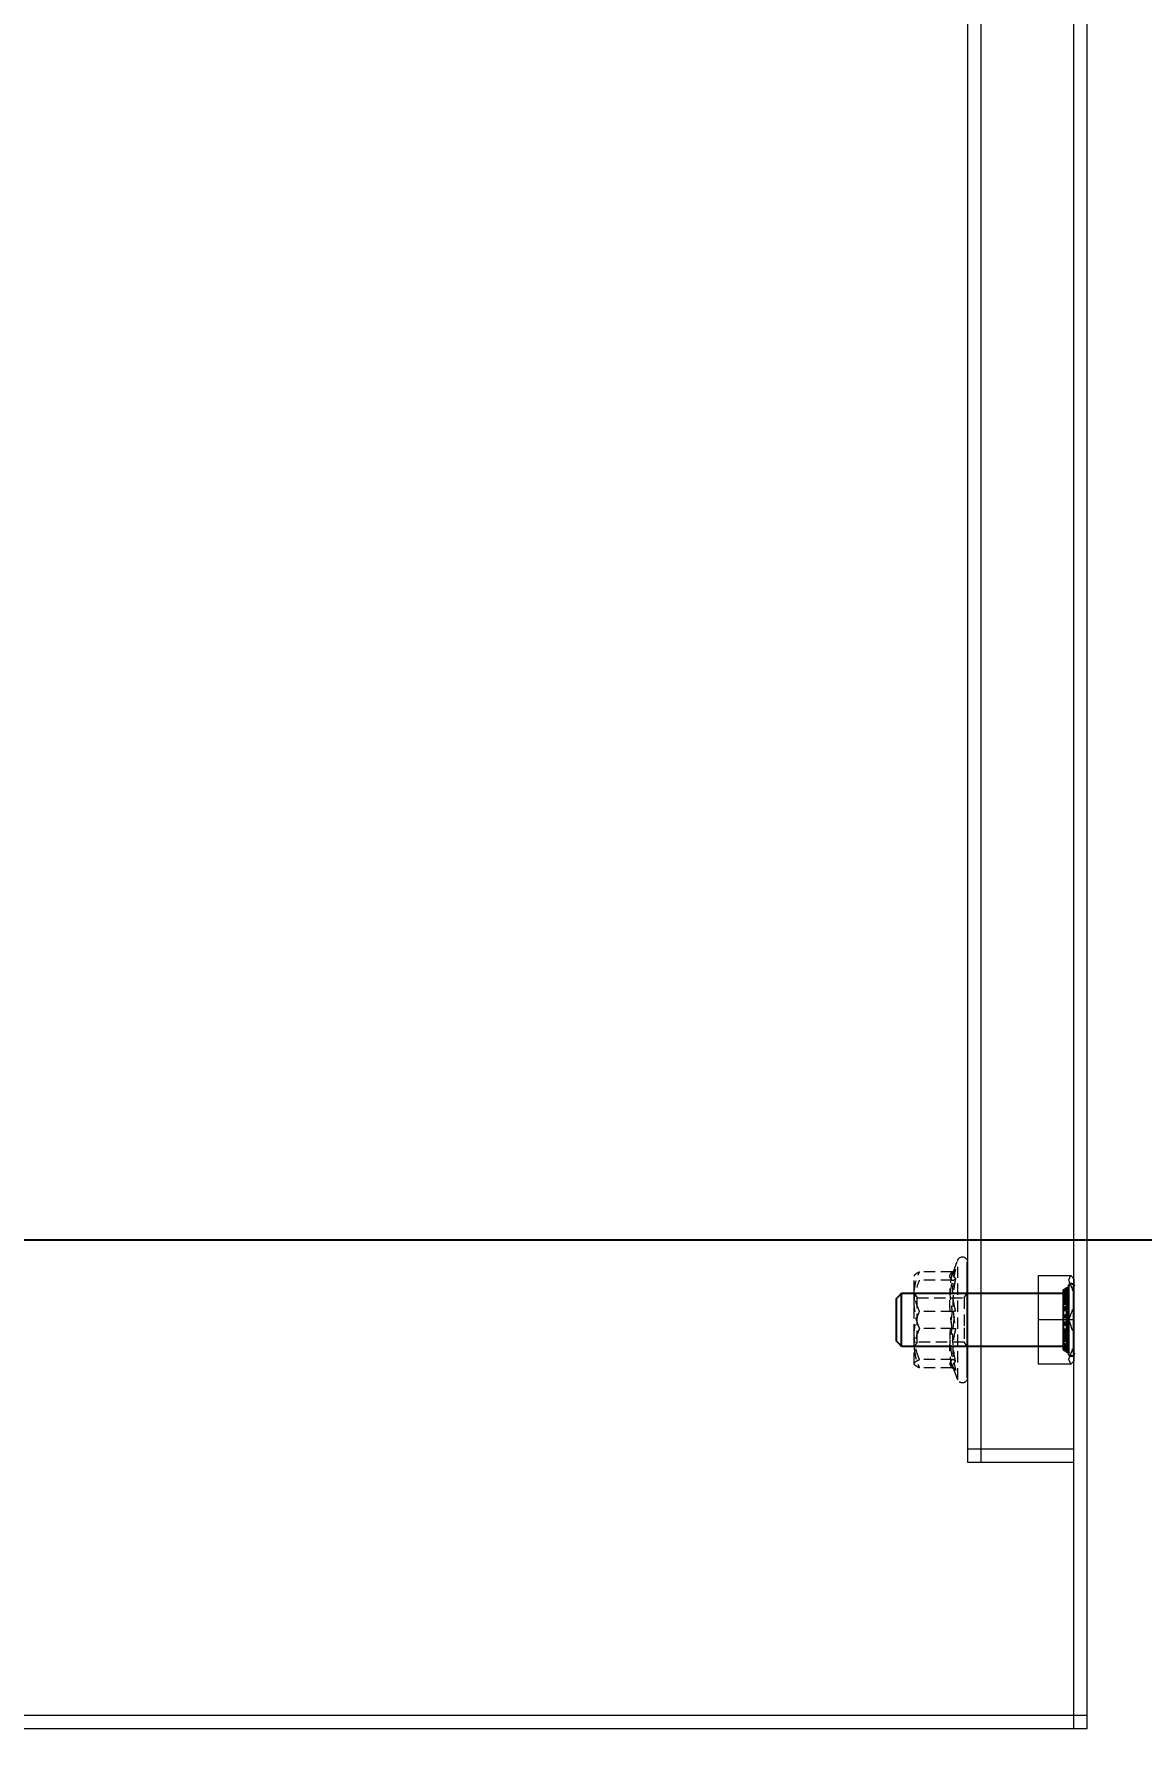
# Model space of a CAD drawing. Header units: millimetres. Extents: x 2362 to 5601, y 1237 to 3538.
# Drawn here: x 5211 to 5335.6, y 2544.7 to 2737.9 of the extents above; entities that cross this region are included whole.
import ezdxf

# ---------------------------------------------------------------- set-up
doc = ezdxf.new("R2010")
doc.units = ezdxf.units.MM
doc.linetypes.add('HIDDEN', pattern=[1.905, 1.27, -0.635])
doc.layers.add('BUSBAR', color=3, linetype='Continuous')
doc.layers.add('GR1-1', color=3, linetype='Continuous')
doc.styles.add('TAMCO', font='cordia.shx', dxfattribs={"width": 0.8, "height": 25})
doc.dimstyles.new('TAMCO', dxfattribs={"dimtxt": 25, "dimasz": 12, "dimexe": 4, "dimexo": 8, "dimgap": 7, "dimtad": 2, "dimdec": 1, "dimdsep": 46, "dimtxsty": 'TAMCO', "dimblk": 'OPEN30', "dimcen": 2.5, "dimclrd": 4, "dimclre": 4, "dimclrt": 3, "dimadec": 0, "dimazin": 0, "dimtfac": 1, "dimtdec": 1, "dimtmove": 0, "dimatfit": 3, "dimldrblk": 'OPEN30', "dimfxl": 1, "dimarcsym": 0})

# ---------------------------------------------------------------- blocks, each defined once
blk = doc.blocks.new('A$C310157CF')
at = {"color": 7, "linetype": 'HIDDEN', "lineweight": 0}
for p, q in [((-3.18, 6), (-5, 6)), ((1.76, 6), (-3.18, 6)), ((4.93, 6), (1.76, 6)), ((-5.41, 1.72), (-5.41, 5.4)), ((-4.46, 1.72), (-4.46, 5.4)), ((2.5, 5.65), (-2.5, 5.65)), ((-0.95, 1.72), (-0.95, 5.4)), ((0.95, 1.72), (0.95, 5.4)), ((4.46, 1.72), (4.46, 5.4)), ((5.41, 1.72), (5.41, 5.4)), ((6.71, 1.1), (-6.72, 1.1)), ((-2.5, 0.38), (0.88, 0.38)), ((0.88, 0.38), (2.5, 0.38))]:
    blk.add_line(p, q, dxfattribs=at)
blk.add_line((6.53, 0), (-6.53, 0))
for centre, start, end in [((-6.53, 0.57), 110, 270), ((6.53, 0.57), 270, 70)]:
    blk.add_arc(centre, 0.567, start, end, dxfattribs=at)
for points, knots in [([(-3.18, 6), (-3.79, 5.92), (-4.55, 5.82), (-5.26, 5.47), (-5.41, 5.4)], [0, 0, 0, 0, 0.801462, 1, 1, 1, 1]), ([(-5.41, 5.4), (-5.27, 5.68), (-5.11, 5.99), (-4.95, 6), (-4.93, 6)], [0, 0, 0, 0, 0.896037, 1, 1, 1, 1]), ([(-1.76, 6), (-1.89, 6), (-2.78, 5.98), (-3.7, 5.71), (-4.43, 5.41), (-4.46, 5.4)], [0, 0, 0, 0, 0.148486, 0.965571, 1, 1, 1, 1]), ([(-0.95, 5.4), (-1.6, 5.68), (-2.34, 5.99), (-3.1, 6), (-3.18, 6)], [0, 0, 0, 0, 0.896037, 1, 1, 1, 1]), ([(0.95, 5.4), (0.72, 5.49), (-0.15, 5.84), (-1.07, 5.93), (-1.76, 6)], [0, 0, 0, 0, 0.263253, 1, 1, 1, 1]), ([(1.76, 6), (1.62, 6), (0.73, 5.98), (-0.18, 5.71), (-0.92, 5.41), (-0.95, 5.4)], [0, 0, 0, 0, 0.148486, 0.965571, 1, 1, 1, 1]), ([(0.95, 5.4), (1.6, 5.68), (2.34, 5.99), (3.1, 6), (3.18, 6)], [0, 0, 0, 0, 0.896035, 1, 1, 1, 1]), ([(4.46, 5.4), (4.23, 5.49), (3.36, 5.84), (2.44, 5.93), (1.76, 6)], [0, 0, 0, 0, 0.263254, 1, 1, 1, 1]), ([(3.18, 6), (3.79, 5.92), (4.55, 5.82), (5.26, 5.47), (5.41, 5.4)], [0, 0, 0, 0, 0.801465, 1, 1, 1, 1]), ([(4.93, 6), (4.8, 5.92), (4.64, 5.82), (4.49, 5.47), (4.46, 5.4)], [0, 0, 0, 0, 0.801461, 1, 1, 1, 1]), ([(5.41, 5.4), (5.27, 5.68), (5.11, 5.99), (4.95, 6), (4.93, 6)], [0, 0, 0, 0, 0.896037, 1, 1, 1, 1]), ([(-5.41, 1.72), (-4.67, 1.85), (-3.19, 2.11), (-1.7, 1.85), (-0.95, 1.72)], [0, 0, 0, 0, 0.492149, 1, 1, 1, 1]), ([(-4.46, 1.72), (-4.61, 1.85), (-4.93, 2.11), (-5.25, 1.85), (-5.41, 1.72)], [0, 0, 0, 0, 0.492148, 1, 1, 1, 1]), ([(0.95, 1.72), (0.06, 1.85), (-1.74, 2.11), (-3.54, 1.85), (-4.46, 1.72)], [0, 0, 0, 0, 0.492148, 1, 1, 1, 1]), ([(-0.95, 1.72), (-0.06, 1.85), (1.74, 2.11), (3.54, 1.85), (4.46, 1.72)], [0, 0, 0, 0, 0.492149, 1, 1, 1, 1]), ([(5.41, 1.72), (4.67, 1.85), (3.19, 2.11), (1.7, 1.85), (0.95, 1.72)], [0, 0, 0, 0, 0.492147, 1, 1, 1, 1]), ([(4.46, 1.72), (4.61, 1.85), (4.93, 2.11), (5.25, 1.85), (5.41, 1.72)], [0, 0, 0, 0, 0.492148, 1, 1, 1, 1]), ([(-5.68, 1.34), (-5.68, 1.34), (-5.64, 1.36), (-5.56, 1.4), (-5.48, 1.49), (-5.42, 1.6), (-5.41, 1.68), (-5.41, 1.72)], [0, 0, 0, 0, 0.007907, 0.267532, 0.528602, 0.763814, 1, 1, 1, 1]), ([(-1, 1.34), (-1.18, 1.38), (-2.09, 1.59), (-3.66, 1.74), (-5.04, 1.47), (-5.68, 1.34)], [0, 0, 0, 0, 0.118083, 0.592258, 1, 1, 1, 1]), ([(-5.49, 1.48), (-5.35, 1.57), (-5.07, 1.74), (-4.81, 1.47), (-4.68, 1.34)], [0, 0, 0, 0, 0.500552, 1, 1, 1, 1]), ([(-4.46, 1.72), (-4.46, 1.68), (-4.47, 1.6), (-4.52, 1.49), (-4.59, 1.4), (-4.65, 1.36), (-4.68, 1.34), (-4.68, 1.34)], [0, 0, 0, 0, 0.236185, 0.471405, 0.732466, 0.992087, 1, 1, 1, 1]), ([(-4.68, 1.34), (-4.46, 1.38), (-3.35, 1.59), (-1.43, 1.74), (0.23, 1.47), (1, 1.34)], [0, 0, 0, 0, 0.118083, 0.592258, 1, 1, 1, 1]), ([(-1, 1.34), (-0.99, 1.34), (-0.99, 1.36), (-0.97, 1.4), (-0.96, 1.49), (-0.95, 1.6), (-0.95, 1.68), (-0.95, 1.72)], [0, 0, 0, 0, 0.007908, 0.267532, 0.528599, 0.763814, 1, 1, 1, 1]), ([(4.68, 1.34), (4.46, 1.38), (3.35, 1.59), (1.43, 1.74), (-0.23, 1.47), (-1, 1.34)], [0, 0, 0, 0, 0.118084, 0.592258, 1, 1, 1, 1]), ([(0.95, 1.72), (0.95, 1.68), (0.95, 1.6), (0.96, 1.49), (0.97, 1.4), (0.99, 1.36), (0.99, 1.34), (1, 1.34)], [0, 0, 0, 0, 0.236186, 0.471401, 0.732468, 0.992092, 1, 1, 1, 1]), ([(1, 1.34), (1.18, 1.38), (2.09, 1.59), (3.66, 1.74), (5.04, 1.47), (5.68, 1.34)], [0, 0, 0, 0, 0.118083, 0.592257, 1, 1, 1, 1]), ([(4.68, 1.34), (4.68, 1.34), (4.65, 1.36), (4.59, 1.4), (4.52, 1.49), (4.47, 1.6), (4.46, 1.68), (4.46, 1.72)], [0, 0, 0, 0, 0.007913, 0.267525, 0.5286, 0.763814, 1, 1, 1, 1]), ([(5.68, 1.34), (5.64, 1.38), (5.43, 1.59), (5.09, 1.74), (4.81, 1.47), (4.68, 1.34)], [0, 0, 0, 0, 0.118084, 0.592259, 1, 1, 1, 1]), ([(5.3, 1.62), (5.3, 1.62), (5.32, 1.63), (5.39, 1.6), (5.49, 1.47), (5.51, 1.45)], [0, 0, 0, 0, 0.006763, 0.854115, 1, 1, 1, 1]), ([(5.41, 1.72), (5.41, 1.68), (5.42, 1.6), (5.48, 1.49), (5.56, 1.4), (5.64, 1.36), (5.68, 1.34), (5.68, 1.34)], [0, 0, 0, 0, 0.236186, 0.471402, 0.732454, 0.992093, 1, 1, 1, 1])]:
    blk.add_open_spline(points, degree=3, knots=knots, dxfattribs=at)
for points in [[(-3, 6), (-2.5, 5.65)], [(2.5, 5.65), (3, 6)], [(-2.5, 5.65), (-2.5, 0.38)], [(2.5, 0.38), (2.5, 5.65)], [(-5.34, 1.61), (-6.73, 1.1)], [(-5.52, 1.43), (-5.48, 1.47)], [(-5.35, 1.6), (-5.33, 1.6)], [(-2.5, 0.38), (-3, 0.03)], [(-3, 0.03), (-3, 0)], [(3, 0.03), (2.5, 0.38)], [(3, 0), (3, 0.03)], [(6.73, 1.1), (5.34, 1.61)], [(5.51, 1.45), (5.52, 1.43)]]:
    blk.add_open_spline(points, degree=1, dxfattribs=at)
blk = doc.blocks.new('A$C1D0F77C0')
for p, q in [((2.41, 0), (-2.41, 0)), ((0.75, -0.59), (-3, -0.59)), ((3, -0.59), (0.75, -0.59))]:
    blk.add_line(p, q)
at = {"color": 0, "linetype": 'ByBlock', "lineweight": -2}
for p, q in [((-3.35, -18.8), (-3.37, -18.8)), ((-3.34, -19.18), (-3.37, -19.18)), ((-3.34, -18.8), (-3.35, -18.8)), ((-3.35, -19.4), (-3.35, -19.18)), ((-3.14, -18.8), (-3.34, -18.8)), ((-3.34, -19.18), (-3.14, -19.18)), ((-3.34, -19.4), (-3.34, -19.18)), ((-3.33, -19.4), (-3.33, -19.18)), ((-3.33, -19.4), (-3.33, -19.18)), ((-2.78, -18.8), (-3.14, -18.8)), ((-3.14, -19.4), (-3.14, -19.18)), ((-2.66, -19.18), (-3.14, -19.18)), ((-3.13, -19.4), (-3.13, -19.18)), ((-3.12, -19.4), (-3.12, -19.18)), ((-3.06, -19.4), (-3.06, -19.18)), ((-2.98, -19.18), (-2.98, -18.8)), ((-2.98, -19.18), (-2.98, -18.8)), ((-2.97, -19.18), (-2.97, -18.8)), ((-2.96, -19.18), (-2.96, -18.8)), ((-2.8, -19.18), (-2.8, -18.8)), ((-2.78, -19.18), (-2.78, -18.8)), ((-2.76, -19.18), (-2.76, -18.8)), ((-2.66, -18.8), (-2.75, -18.8)), ((-2.75, -19.4), (-2.75, -19.18)), ((-2.74, -19.18), (-2.74, -18.8)), ((-2.11, -18.8), (-2.66, -18.8)), ((-2.66, -19.18), (-2.39, -19.18)), ((-2.66, -19.4), (-2.66, -19.18)), ((-2.65, -19.4), (-2.65, -19.18)), ((-2.63, -19.4), (-2.63, -19.18)), ((-2.43, -19.18), (-2.43, -18.8)), ((-2.39, -19.18), (-2.39, -18.8)), ((-2.08, -19.18), (-2.39, -19.18)), ((-2.37, -19.18), (-2.37, -18.8)), ((-2.33, -19.18), (-2.33, -18.8)), ((-1.84, -18.8), (-2.11, -18.8)), ((-2.11, -19.4), (-2.11, -19.18)), ((-1.27, -19.18), (-2.11, -19.18)), ((-2.08, -19.4), (-2.08, -19.18)), ((-2.07, -19.4), (-2.07, -19.18)), ((-1.94, -19.4), (-1.94, -19.18)), ((-1.89, -18.8), (-1.81, -18.8)), ((-1.89, -19.18), (-1.89, -18.8)), ((-1.84, -19.18), (-1.84, -18.8)), ((-1.81, -19.18), (-1.81, -18.8)), ((-1.42, -18.8), (-1.76, -18.8)), ((-1.76, -19.18), (-1.76, -18.8)), ((-1.27, -18.8), (-1.42, -18.8)), ((-1.42, -19.4), (-1.42, -19.18)), ((-0.51, -18.8), (-1.27, -18.8)), ((-1.27, -19.18), (-1.17, -19.18)), ((-1.27, -19.4), (-1.27, -19.18)), ((-1.25, -19.4), (-1.25, -19.18)), ((-1.22, -19.18), (-1.22, -18.8)), ((-1.22, -19.4), (-1.22, -19.18)), ((-1.17, -19.18), (-1.17, -18.8)), ((-1.13, -19.18), (-1.13, -18.8)), ((-1.07, -19.18), (-1.07, -18.8)), ((-0.48, -19.18), (-1.07, -19.18)), ((-0.41, -18.8), (-0.51, -18.8)), ((-0.51, -19.4), (-0.51, -19.18)), ((0.46, -19.18), (-0.51, -19.18)), ((-0.48, -19.4), (-0.48, -19.18)), ((-0.47, -18.8), (-0.37, -18.8)), ((-0.47, -19.18), (-0.47, -18.8)), ((-0.46, -19.4), (-0.46, -19.18)), ((-0.41, -19.18), (-0.41, -18.8)), ((0.3, -18.8), (-0.41, -18.8)), ((-0.37, -19.18), (-0.37, -18.8)), ((-0.31, -19.18), (-0.31, -18.8)), ((-0.3, -19.4), (-0.3, -19.18)), ((0.31, -18.8), (0.3, -18.8)), ((0.3, -18.8), (0.37, -18.8)), ((0.3, -19.4), (0.3, -19.18)), ((0.31, -19.18), (0.31, -18.8)), ((0.37, -19.18), (0.37, -18.8)), ((0.46, -18.8), (0.37, -18.8)), ((0.41, -19.18), (0.41, -18.8)), ((1.22, -18.8), (0.46, -18.8)), ((0.46, -19.4), (0.46, -19.18)), ((0.46, -19.18), (0.51, -19.18)), ((0.47, -19.18), (0.47, -18.8)), ((1.13, -19.18), (0.48, -19.18)), ((0.48, -19.4), (0.48, -19.18)), ((0.51, -19.4), (0.51, -19.18)), ((1.07, -19.18), (1.07, -18.8)), ((1.13, -19.18), (1.13, -18.8)), ((1.13, -19.18), (1.22, -19.18)), ((1.17, -19.18), (1.17, -18.8)), ((1.27, -18.8), (1.22, -18.8)), ((1.22, -19.18), (1.22, -18.8)), ((2.07, -19.18), (1.22, -19.18)), ((1.22, -19.4), (1.22, -19.18)), ((1.76, -18.8), (1.25, -18.8)), ((1.25, -19.4), (1.25, -19.18)), ((1.27, -19.4), (1.27, -19.18)), ((1.42, -19.4), (1.42, -19.18)), ((1.76, -19.18), (1.76, -18.8)), ((1.81, -19.18), (1.81, -18.8)), ((2.07, -18.8), (1.81, -18.8)), ((1.84, -19.18), (1.84, -18.8)), ((1.89, -19.18), (1.89, -18.8)), ((1.94, -19.4), (1.94, -19.18)), ((2.63, -18.8), (2.07, -18.8)), ((2.07, -19.4), (2.07, -19.18)), ((2.07, -19.18), (2.11, -19.18)), ((2.37, -19.18), (2.08, -19.18)), ((2.08, -19.4), (2.08, -19.18)), ((2.11, -19.4), (2.11, -19.18)), ((2.33, -19.18), (2.33, -18.8)), ((2.37, -19.18), (2.37, -18.8)), ((2.37, -19.18), (2.63, -19.18)), ((2.39, -19.18), (2.39, -18.8)), ((2.43, -19.18), (2.43, -18.8)), ((2.66, -18.8), (2.63, -18.8)), ((3.12, -19.18), (2.63, -19.18)), ((2.63, -19.4), (2.63, -19.18)), ((2.76, -18.8), (2.65, -18.8)), ((2.65, -19.4), (2.65, -19.18)), ((2.66, -19.4), (2.66, -19.18)), ((2.74, -19.18), (2.74, -18.8)), ((2.75, -19.4), (2.75, -19.18)), ((2.76, -19.18), (2.76, -18.8)), ((3.12, -18.8), (2.76, -18.8)), ((2.78, -19.18), (2.78, -18.8)), ((2.8, -19.18), (2.8, -18.8)), ((2.96, -19.18), (2.96, -18.8)), ((2.97, -19.18), (2.97, -18.8)), ((2.98, -19.18), (2.98, -18.8)), ((2.98, -19.18), (2.98, -18.8)), ((3.06, -19.4), (3.06, -19.18)), ((3.33, -18.8), (3.12, -18.8)), ((3.12, -19.4), (3.12, -19.18)), ((3.12, -19.18), (3.33, -19.18)), ((3.13, -19.4), (3.13, -19.18)), ((3.14, -19.4), (3.14, -19.18)), ((3.34, -18.8), (3.33, -18.8)), ((3.37, -19.18), (3.33, -19.18)), ((3.33, -19.4), (3.33, -19.18)), ((3.33, -19.4), (3.33, -19.18)), ((3.34, -19.4), (3.34, -19.18)), ((3.35, -18.8), (3.37, -18.8)), ((3.35, -19.4), (3.35, -19.18)), ((0.96, -19.4), (-3.8, -19.4)), ((3.8, -19.99), (-3.8, -19.99)), ((3.8, -19.4), (0.96, -19.4))]:
    blk.add_line(p, q, dxfattribs=at)
for centre, start, end in [((-3.8, -19.7), 90, 270), ((3.8, -19.7), 270, 90)]:
    blk.add_arc(centre, 0.297, start, end, dxfattribs=at)
for points in [[(-2.41, 0), (-3, -0.59)], [(3, -0.59), (2.41, 0)], [(-3, -0.59), (-3, -19.18)], [(3, -19.18), (3, -0.59)]]:
    blk.add_open_spline(points, degree=1)
for points in [[(-3.37, -18.8), (-3.74, -19.4)], [(-3.37, -19.18), (-3.37, -19.4)], [(3.74, -19.4), (3.37, -18.8)], [(3.37, -19.4), (3.37, -19.18)], [(-3.8, -19.99), (-3.8, -20)], [(3.8, -20), (3.8, -19.99)]]:
    blk.add_open_spline(points, degree=1, dxfattribs=at)
for points, knots in [([(-3.35, -18.8), (-3.42, -18.91), (-3.55, -19.11), (-3.67, -19.31), (-3.72, -19.4)], [0, 0, 0, 0, 0.559493, 1, 1, 1, 1]), ([(-3.7, -19.4), (-3.65, -19.31), (-3.53, -19.11), (-3.4, -18.91), (-3.33, -18.8)], [0, 0, 0, 0, 0.440507, 1, 1, 1, 1]), ([(-3.69, -19.4), (-3.58, -19.21), (-3.46, -19.01), (-3.34, -18.81), (-3.34, -18.8)], [0, 0, 0, 0, 0.950163, 1, 1, 1, 1]), ([(-3.33, -18.8), (-3.4, -18.93), (-3.52, -19.13), (-3.64, -19.33), (-3.68, -19.4)], [0, 0, 0, 0, 0.625372, 1, 1, 1, 1]), ([(-3.14, -18.8), (-3.14, -18.81), (-3.26, -19.01), (-3.38, -19.21), (-3.5, -19.4)], [0, 0, 0, 0, 0.049832, 1, 1, 1, 1]), ([(-3.48, -19.4), (-3.43, -19.33), (-3.31, -19.13), (-3.19, -18.93), (-3.12, -18.8)], [0, 0, 0, 0, 0.374629, 1, 1, 1, 1]), ([(-3.45, -19.4), (-3.41, -19.33), (-3.3, -19.13), (-3.19, -18.93), (-3.13, -18.8)], [0, 0, 0, 0, 0.374627, 1, 1, 1, 1]), ([(-3.06, -18.8), (-3.12, -18.93), (-3.23, -19.13), (-3.33, -19.33), (-3.37, -19.4)], [0, 0, 0, 0, 0.625372, 1, 1, 1, 1]), ([(-2.75, -18.8), (-2.82, -18.93), (-2.93, -19.13), (-3.04, -19.33), (-3.08, -19.4)], [0, 0, 0, 0, 0.625373, 1, 1, 1, 1]), ([(-2.96, -19.4), (-2.92, -19.33), (-2.82, -19.13), (-2.71, -18.93), (-2.65, -18.8)], [0, 0, 0, 0, 0.374626, 1, 1, 1, 1]), ([(-2.92, -19.4), (-2.89, -19.33), (-2.8, -19.13), (-2.71, -18.93), (-2.66, -18.8)], [0, 0, 0, 0, 0.374627, 1, 1, 1, 1]), ([(-2.63, -18.8), (-2.68, -18.93), (-2.77, -19.13), (-2.85, -19.33), (-2.89, -19.4)], [0, 0, 0, 0, 0.625374, 1, 1, 1, 1]), ([(-2.11, -18.8), (-2.16, -18.93), (-2.25, -19.13), (-2.34, -19.33), (-2.37, -19.4)], [0, 0, 0, 0, 0.625373, 1, 1, 1, 1]), ([(-2.33, -19.4), (-2.3, -19.33), (-2.21, -19.13), (-2.12, -18.93), (-2.07, -18.8)], [0, 0, 0, 0, 0.374627, 1, 1, 1, 1]), ([(-2.28, -19.4), (-2.25, -19.33), (-2.19, -19.13), (-2.12, -18.93), (-2.08, -18.8)], [0, 0, 0, 0, 0.374628, 1, 1, 1, 1]), ([(-1.94, -18.8), (-1.98, -18.93), (-2.03, -19.13), (-2.09, -19.33), (-2.11, -19.4)], [0, 0, 0, 0, 0.625373, 1, 1, 1, 1]), ([(-1.42, -18.8), (-1.46, -18.93), (-1.52, -19.13), (-1.58, -19.33), (-1.61, -19.4)], [0, 0, 0, 0, 0.625375, 1, 1, 1, 1]), ([(-1.43, -19.4), (-1.4, -19.33), (-1.35, -19.13), (-1.29, -18.93), (-1.25, -18.8)], [0, 0, 0, 0, 0.374626, 1, 1, 1, 1]), ([(-1.37, -19.4), (-1.35, -19.33), (-1.32, -19.13), (-1.29, -18.93), (-1.27, -18.8)], [0, 0, 0, 0, 0.374623, 1, 1, 1, 1]), ([(-1.22, -18.8), (-1.24, -18.91), (-1.27, -19.11), (-1.3, -19.31), (-1.31, -19.4)], [0, 0, 0, 0, 0.559496, 1, 1, 1, 1]), ([(-0.51, -18.8), (-0.53, -18.93), (-0.57, -19.13), (-0.6, -19.33), (-0.61, -19.4)], [0, 0, 0, 0, 0.625376, 1, 1, 1, 1]), ([(-0.56, -19.4), (-0.54, -19.31), (-0.51, -19.11), (-0.48, -18.91), (-0.46, -18.8)], [0, 0, 0, 0, 0.440504, 1, 1, 1, 1]), ([(-0.49, -19.4), (-0.49, -19.21), (-0.48, -19.01), (-0.48, -18.81), (-0.48, -18.8)], [0, 0, 0, 0, 0.950166, 1, 1, 1, 1]), ([(-0.3, -18.8), (-0.3, -18.91), (-0.3, -19.11), (-0.29, -19.31), (-0.29, -19.4)], [0, 0, 0, 0, 0.559496, 1, 1, 1, 1]), ([(0.3, -18.8), (0.3, -18.81), (0.3, -19.01), (0.3, -19.21), (0.29, -19.4)], [0, 0, 0, 0, 0.049834, 1, 1, 1, 1]), ([(0.56, -19.4), (0.53, -19.21), (0.49, -19.01), (0.46, -18.81), (0.46, -18.8)], [0, 0, 0, 0, 0.950161, 1, 1, 1, 1]), ([(0.49, -19.4), (0.49, -19.31), (0.49, -19.11), (0.48, -18.91), (0.48, -18.8)], [0, 0, 0, 0, 0.440504, 1, 1, 1, 1]), ([(0.51, -18.8), (0.53, -18.93), (0.57, -19.13), (0.6, -19.33), (0.61, -19.4)], [0, 0, 0, 0, 0.625377, 1, 1, 1, 1]), ([(1.22, -18.8), (1.22, -18.81), (1.25, -19.01), (1.28, -19.21), (1.31, -19.4)], [0, 0, 0, 0, 0.049837, 1, 1, 1, 1]), ([(1.43, -19.4), (1.4, -19.33), (1.35, -19.13), (1.29, -18.93), (1.25, -18.8)], [0, 0, 0, 0, 0.374627, 1, 1, 1, 1]), ([(1.37, -19.4), (1.35, -19.33), (1.32, -19.13), (1.29, -18.93), (1.27, -18.8)], [0, 0, 0, 0, 0.374623, 1, 1, 1, 1]), ([(1.42, -18.8), (1.46, -18.93), (1.52, -19.13), (1.58, -19.33), (1.61, -19.4)], [0, 0, 0, 0, 0.625378, 1, 1, 1, 1]), ([(1.94, -18.8), (1.98, -18.93), (2.03, -19.13), (2.09, -19.33), (2.11, -19.4)], [0, 0, 0, 0, 0.625373, 1, 1, 1, 1]), ([(2.33, -19.4), (2.3, -19.33), (2.21, -19.13), (2.12, -18.93), (2.07, -18.8)], [0, 0, 0, 0, 0.374627, 1, 1, 1, 1]), ([(2.28, -19.4), (2.25, -19.33), (2.19, -19.13), (2.12, -18.93), (2.08, -18.8)], [0, 0, 0, 0, 0.374625, 1, 1, 1, 1]), ([(2.11, -18.8), (2.16, -18.93), (2.25, -19.13), (2.34, -19.33), (2.37, -19.4)], [0, 0, 0, 0, 0.625373, 1, 1, 1, 1]), ([(2.63, -18.8), (2.68, -18.93), (2.77, -19.13), (2.85, -19.33), (2.89, -19.4)], [0, 0, 0, 0, 0.625373, 1, 1, 1, 1]), ([(2.96, -19.4), (2.92, -19.33), (2.82, -19.13), (2.71, -18.93), (2.65, -18.8)], [0, 0, 0, 0, 0.374628, 1, 1, 1, 1]), ([(2.92, -19.4), (2.89, -19.33), (2.8, -19.13), (2.71, -18.93), (2.66, -18.8)], [0, 0, 0, 0, 0.374623, 1, 1, 1, 1]), ([(2.75, -18.8), (2.82, -18.93), (2.93, -19.13), (3.04, -19.33), (3.08, -19.4)], [0, 0, 0, 0, 0.625376, 1, 1, 1, 1]), ([(3.06, -18.8), (3.12, -18.93), (3.23, -19.13), (3.33, -19.33), (3.37, -19.4)], [0, 0, 0, 0, 0.625374, 1, 1, 1, 1]), ([(3.48, -19.4), (3.43, -19.33), (3.31, -19.13), (3.19, -18.93), (3.12, -18.8)], [0, 0, 0, 0, 0.374626, 1, 1, 1, 1]), ([(3.45, -19.4), (3.41, -19.33), (3.3, -19.13), (3.19, -18.93), (3.13, -18.8)], [0, 0, 0, 0, 0.374629, 1, 1, 1, 1]), ([(3.14, -18.8), (3.21, -18.91), (3.32, -19.11), (3.44, -19.31), (3.5, -19.4)], [0, 0, 0, 0, 0.559499, 1, 1, 1, 1]), ([(3.33, -18.8), (3.4, -18.93), (3.52, -19.13), (3.64, -19.33), (3.68, -19.4)], [0, 0, 0, 0, 0.625375, 1, 1, 1, 1]), ([(3.7, -19.4), (3.59, -19.21), (3.46, -19.01), (3.34, -18.81), (3.33, -18.8)], [0, 0, 0, 0, 0.950171, 1, 1, 1, 1]), ([(3.69, -19.4), (3.64, -19.31), (3.52, -19.11), (3.4, -18.91), (3.34, -18.8)], [0, 0, 0, 0, 0.440507, 1, 1, 1, 1]), ([(3.35, -18.8), (3.36, -18.81), (3.48, -19.01), (3.61, -19.21), (3.72, -19.4)], [0, 0, 0, 0, 0.049829, 1, 1, 1, 1])]:
    blk.add_open_spline(points, degree=3, knots=knots, dxfattribs=at)
blk = doc.blocks.new('A$C1F43471B')
at = {"rotation": 90}
for name, p in [('A$C310157CF', (-11.99, 0)), ('A$C1D0F77C0', (-19.99, 0))]:
    blk.add_blockref(name, p, dxfattribs=at)
blk = doc.blocks.new('_Open30')
at = {"color": 0, "linetype": 'ByBlock', "lineweight": -2}
for p, q in [((-1, 0.268), (0, 0)), ((0, 0), (-1, -0.268)), ((0, 0), (-1, 0))]:
    blk.add_line(p, q, dxfattribs=at)
blk = doc.blocks.new('*D57')
at = {"layer": 'BUSBAR', "color": 4, "lineweight": -2}
for p, q in [((5104.51, 2539.17), (5104.51, 2437.02)), ((5329.51, 2539.17), (5329.51, 2437.02)), ((5317.51, 2441.02), (5116.51, 2441.02))]:
    blk.add_line(p, q, dxfattribs=at)
at = {"layer": 'DEFPOINTS', "color": 0}
for p in [(5104.51, 2547.17), (5329.51, 2547.17), (5104.51, 2441.02)]:
    blk.add_point(p, dxfattribs=at)
at = {"layer": 'BUSBAR', "color": 4, "lineweight": -2, "xscale": 12, "yscale": 12, "zscale": 12, "rotation": 180}
blk.add_blockref('_Open30', (5104.51, 2441.02), dxfattribs=at)
at = {"layer": 'BUSBAR', "color": 4, "lineweight": -2, "xscale": 12, "yscale": 12, "zscale": 12}
blk.add_blockref('_Open30', (5329.51, 2441.02), dxfattribs=at)
at = {"layer": 'BUSBAR', "color": 3, "lineweight": 9, "insert": (5217.01, 2421.52), "char_height": 25, "attachment_point": 5, "style": 'TAMCO'}
blk.add_mtext('225', dxfattribs=at)
blk = doc.blocks.new('*D58')
at = {"layer": 'BUSBAR', "color": 4, "lineweight": -2}
for p, q in [((5079.51, 2541.17), (5079.51, 2379.56)), ((5329.51, 2539.17), (5329.51, 2379.56)), ((5091.51, 2383.56), (5317.51, 2383.56))]:
    blk.add_line(p, q, dxfattribs=at)
at = {"layer": 'DEFPOINTS', "color": 0}
for p in [(5079.51, 2549.17), (5329.51, 2547.17), (5329.51, 2383.56)]:
    blk.add_point(p, dxfattribs=at)
at = {"layer": 'BUSBAR', "color": 4, "lineweight": -2, "xscale": 12, "yscale": 12, "zscale": 12, "rotation": 180}
blk.add_blockref('_Open30', (5079.51, 2383.56), dxfattribs=at)
at = {"layer": 'BUSBAR', "color": 4, "lineweight": -2, "xscale": 12, "yscale": 12, "zscale": 12}
blk.add_blockref('_Open30', (5329.51, 2383.56), dxfattribs=at)
at = {"layer": 'BUSBAR', "color": 3, "lineweight": 9, "insert": (5229.51, 2364.06), "char_height": 25, "attachment_point": 5, "style": 'TAMCO'}
blk.add_mtext('250', dxfattribs=at)
blk = doc.blocks.new('*D48')
at = {"layer": 'BUSBAR', "color": 4, "lineweight": -2}
for p, q in [((5142.51, 2602.17), (5374.95, 2602.17)), ((5370.95, 2559.17), (5370.95, 2590.17)), ((5337.51, 2547.17), (5374.95, 2547.17))]:
    blk.add_line(p, q, dxfattribs=at)
at = {"layer": 'DEFPOINTS', "color": 0}
for p in [(5134.51, 2602.17), (5370.95, 2602.17), (5329.51, 2547.17)]:
    blk.add_point(p, dxfattribs=at)
at = {"layer": 'BUSBAR', "color": 4, "lineweight": -2, "xscale": 12, "yscale": 12, "zscale": 12}
for p, rotation in [((5370.95, 2602.17), 90), ((5370.95, 2547.17), 270)]:
    blk.add_blockref('_Open30', p, dxfattribs=dict(at, rotation=rotation))
at = {"layer": 'BUSBAR', "color": 3, "lineweight": 9, "insert": (5390.45, 2574.67), "char_height": 25, "attachment_point": 5, "rotation": 90, "style": 'TAMCO'}
blk.add_mtext('55', dxfattribs=at)

msp = doc.modelspace()

# ---------------------------------------------------------------- linework, layer by layer
at = {"lineweight": 9}
for p, q in [((5316.01, 3182.17), (5316.01, 2577.17)), ((5317.51, 3182.17), (5317.51, 2577.17)), ((5316.01, 2578.67), (5328.01, 2578.67)), ((5316.01, 2577.17), (5328.01, 2577.17)), ((5104.51, 2548.67), (5329.51, 2548.67)), ((5104.51, 2547.17), (5329.51, 2547.17))]:
    msp.add_line(p, q, dxfattribs=at)
at = {"color": 0, "lineweight": 9}
for p, q in [((5324.01, 2588.17), (5324.01, 2598.17)), ((5324.01, 2598.17), (5327.64, 2598.17)), ((5327.64, 2598.17), (5328.01, 2597.79)), ((5328.01, 2597.79), (5328.01, 2588.54)), ((5328.01, 2596.97), (5328.01, 2589.37)), ((5328.01, 2593.17), (5324.01, 2593.17)), ((5327.64, 2588.17), (5324.01, 2588.17)), ((5327.64, 2588.17), (5328.01, 2588.54))]:
    msp.add_line(p, q, dxfattribs=at)
at = {"color": 7, "linetype": 'HIDDEN', "lineweight": 9}
for points, degree in [([(5327.41, 2597.63), (5327.49, 2597.81), (5327.57, 2597.99), (5327.64, 2598.17)], 3), ([(5328.02, 2596.97), (5328.01, 2596.97)], 1), ([(5327.41, 2588.71), (5327.49, 2588.53), (5327.57, 2588.35), (5327.64, 2588.17)], 3), ([(5328.01, 2589.37), (5328.02, 2589.37)], 1)]:
    msp.add_open_spline(points, degree=degree, dxfattribs=at)
for points, knots in [([(5327.41, 2597.63), (5327.69, 2596.97), (5328, 2596.24), (5328.01, 2595.48), (5328.01, 2595.4)], [0, 0, 0, 0, 0.896037, 1, 1, 1, 1]), ([(5327.41, 2593.17), (5327.69, 2593.82), (5328, 2594.56), (5328.01, 2595.32), (5328.01, 2595.4)], [0, 0, 0, 0, 0.896037, 1, 1, 1, 1]), ([(5327.41, 2593.17), (5327.51, 2592.94), (5327.85, 2592.07), (5327.95, 2591.15), (5328.01, 2590.46)], [0, 0, 0, 0, 0.263254, 1, 1, 1, 1]), ([(5327.41, 2588.71), (5327.69, 2589.37), (5328, 2590.1), (5328.01, 2590.86), (5328.01, 2590.94)], [0, 0, 0, 0, 0.896037, 1, 1, 1, 1])]:
    msp.add_open_spline(points, degree=3, knots=knots, dxfattribs=at)
at = {"layer": 'GR1-1', "color": 0, "linetype": 'Continuous', "lineweight": 9}
for p, q in [((5328.01, 2547.17), (5328.01, 3247.17)), ((5329.51, 2547.17), (5329.51, 3247.17)), ((5104.51, 2548.67), (5329.51, 2548.67))]:
    msp.add_line(p, q, dxfattribs=at)

# ---------------------------------------------------------------- block references
at = {"lineweight": 9, "xscale": -1, "rotation": 180}
msp.add_blockref('A$C1F43471B', (5328.01, 2593.17), dxfattribs=at)

# ---------------------------------------------------------------- dimensions: what is measured, and where the dimension line sits
at = {"layer": 'BUSBAR', "color": 2, "lineweight": 9}
dim = msp.add_linear_dim(base=(5370.95, 2602.17), p1=(5329.51, 2547.17), p2=(5134.51, 2602.17), angle=90, dimstyle='TAMCO', dxfattribs=at)
dim.commit()
dim.dimension.update_dxf_attribs({"geometry": '*D48', "text_midpoint": (5390.45, 2574.67)})
dim = msp.add_linear_dim(base=(5329.51, 2383.56), p1=(5079.51, 2549.17), p2=(5329.51, 2547.17), dimstyle='TAMCO', dxfattribs=at)
dim.commit()
dim.dimension.update_dxf_attribs({"geometry": '*D58', "text_midpoint": (5229.51, 2383.56), "dimtype": 160})
dim = msp.add_linear_dim(base=(5104.51, 2441.02), p1=(5329.51, 2547.17), p2=(5104.51, 2547.17), dimstyle='TAMCO', dxfattribs=at)
dim.commit()
dim.dimension.update_dxf_attribs({"geometry": '*D57', "text_midpoint": (5217.01, 2421.52)})

doc.saveas('drawing.dxf')
